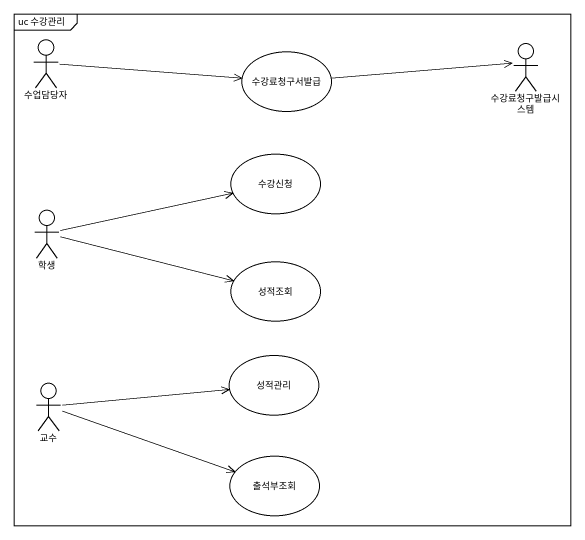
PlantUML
@startuml
mainframe uc 수강관리
actor 수업담당자
usecase 수강료청구서발급
actor 수강료청구발급시스템
usecase 수강신청
actor 학생
usecase 성적조회
actor 교수
usecase 성적관리
usecase 출석부조회
수업담당자 -right-> 수강료청구서발급
수강료청구서발급 -right-> 수강료청구발급시스템
학생 -right-> 수강신청
학생 -right-> 성적조회
교수 -right-> 성적관리
교수 -right-> 출석부조회
@enduml
